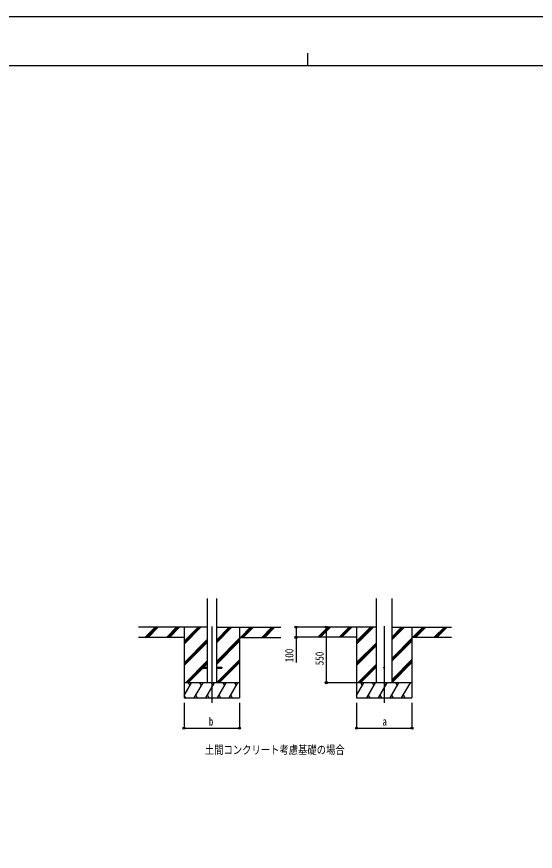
# Model space of a CAD drawing. Units: millimetres, scale not verified. Extents: x -10512 to 10512, y -7425 to 7425.
# Drawn here: x -2897 to 2246, y -847 to 7425 of the extents above; entities that cross this region are included whole.
import ezdxf
from ezdxf.enums import TextEntityAlignment as Align

# ---------------------------------------------------------------- set-up
doc = ezdxf.new("R2010")
doc.units = ezdxf.units.MM
doc.header["$LTSCALE"] = 40
for name, color, linetype in [('0-2_USER1', 3, 'Continuous'), ('0-3_YKK_12', 2, 'Continuous'), ('0-4_YKK_13', 4, 'Continuous'), ('0-5_YKK_A1', 4, 'Continuous'), ('0-6_YKK_D', 6, 'Continuous'), ('0-7_YKK_ZWAK', 7, 'Continuous')]:
    doc.layers.add(name, color=color, linetype=linetype)
doc.styles.add('ＭＳ ゴシック', font='')
doc.styles.get('ＭＳ ゴシック').set_extended_font_data('MS Gothic')

msp = doc.modelspace()

# ---------------------------------------------------------------- linework, layer by layer
at = {"layer": '0-3_YKK_12'}
for p, q in [((-962.36, 1382.63), (-962.36, 623.42)), ((747.72, 1383.63), (747.72, 624.42))]:
    msp.add_line(p, q, dxfattribs=at)
at = {"layer": '0-4_YKK_13'}
for p, q in [((-1062.36, 977.92), (-1062.36, 968.92)), ((-1062.36, 977.92), (-1007.56, 977.92)), ((-1062.36, 968.92), (-1007.56, 968.92)), ((-917.16, 977.92), (-862.36, 977.92)), ((-917.16, 968.92), (-862.36, 968.92)), ((-862.36, 977.92), (-862.36, 968.92))]:
    msp.add_line(p, q, dxfattribs=at)
msp.add_circle((747.72, 974.42), 5, dxfattribs=at)
at = {"layer": '0-5_YKK_A1'}
for p, q in [((-1007.56, 1658.77), (-1007.56, 823.42)), ((-917.16, 1658.77), (-917.16, 823.42)), ((669.97, 824.42), (669.97, 1659.77)), ((825.47, 824.42), (825.47, 1659.77)), ((-1007.56, 1373.42), (-1688.31, 1373.42)), ((-1621.62, 1274.82), (-1523.02, 1373.42)), ((-1608.88, 1273.42), (-1508.88, 1373.42)), ((-1594.74, 1273.42), (-1494.74, 1373.42)), ((-1409.49, 1274.82), (-1310.89, 1373.42)), ((-1396.75, 1273.42), (-1296.75, 1373.42)), ((-1382.61, 1273.42), (-1282.61, 1373.42)), ((-1237.36, 1373.42), (-1237.36, 673.42)), ((-1237.36, 1206.54), (-1070.47, 1373.42)), ((-1237.36, 1220.68), (-1084.62, 1373.42)), ((-1237.36, 1234.82), (-1098.76, 1373.42)), ((-917.16, 1218.37), (-762.11, 1373.42)), ((-917.16, 1232.51), (-776.25, 1373.42)), ((-917.16, 1246.66), (-790.39, 1373.42)), ((-917.16, 1373.42), (-279.15, 1373.42)), ((-687.36, 1373.42), (-687.36, 673.42)), ((-678.26, 1273.42), (-578.26, 1373.42)), ((-664.12, 1273.42), (-564.12, 1373.42)), ((-649.97, 1273.42), (-549.97, 1373.42)), ((-466.13, 1273.42), (-366.13, 1373.42)), ((-451.98, 1273.42), (-351.98, 1373.42)), ((-437.84, 1273.42), (-337.84, 1373.42)), ((669.97, 1374.42), (21.77, 1374.42)), ((88.46, 1275.82), (187.06, 1374.42)), ((101.2, 1274.42), (201.2, 1374.42)), ((115.34, 1274.42), (215.34, 1374.42)), ((300.59, 1275.82), (399.19, 1374.42)), ((313.33, 1274.42), (413.33, 1374.42)), ((327.47, 1274.42), (427.47, 1374.42)), ((472.72, 1374.42), (472.72, 674.42)), ((472.72, 1207.54), (639.6, 1374.42)), ((472.72, 1221.68), (625.46, 1374.42)), ((472.72, 1235.82), (611.32, 1374.42)), ((825.47, 1251.92), (947.97, 1374.42)), ((825.47, 1266.06), (933.83, 1374.42)), ((825.47, 1280.21), (919.69, 1374.42)), ((825.47, 1374.42), (1413.34, 1374.42)), ((1022.72, 1374.42), (1022.72, 674.42)), ((1031.82, 1274.42), (1131.82, 1374.42)), ((1045.96, 1274.42), (1145.96, 1374.42)), ((1060.1, 1274.42), (1160.1, 1374.42)), ((1243.95, 1274.42), (1343.95, 1374.42)), ((1258.09, 1274.42), (1358.09, 1374.42)), ((1272.24, 1274.42), (1372.24, 1374.42)), ((-1237.36, 1273.42), (-1688.31, 1273.42)), ((-1237.36, 1022.69), (-1007.56, 1252.49)), ((-917.16, 1034.53), (-687.36, 1264.32)), ((-917.16, 1020.38), (-687.36, 1250.18)), ((-687.36, 1273.42), (-279.15, 1273.42)), ((472.72, 1274.42), (21.77, 1274.42)), ((825.47, 1068.08), (1022.72, 1265.32)), ((825.47, 1053.93), (1022.72, 1251.18)), ((1022.72, 1274.42), (1413.34, 1274.42)), ((-1237.36, 1008.55), (-1007.56, 1238.35)), ((-1237.36, 994.41), (-1007.56, 1224.21)), ((-917.16, 1006.24), (-687.36, 1236.04)), ((472.72, 1023.69), (669.97, 1220.94)), ((472.72, 1009.55), (669.97, 1206.8)), ((472.72, 995.41), (669.97, 1192.66)), ((825.47, 1039.79), (1022.72, 1237.04)), ((-1224.5, 823.42), (-1007.56, 1040.36)), ((-1055.85, 977.92), (-1007.56, 1026.22)), ((-1041.71, 977.92), (-1007.56, 1012.08)), ((-916.13, 823.42), (-687.36, 1052.19)), ((-901.99, 823.42), (-687.36, 1038.05)), ((-887.85, 823.42), (-687.36, 1023.91)), ((485.58, 824.42), (669.97, 1008.81)), ((499.72, 824.42), (669.97, 994.67)), ((825.47, 855.95), (1022.72, 1053.19)), ((825.47, 841.8), (1022.72, 1039.05)), ((825.47, 827.66), (1022.72, 1024.91)), ((-1210.36, 823.42), (-1062.36, 971.42)), ((-1196.21, 823.42), (-1050.71, 968.92)), ((513.87, 824.42), (669.97, 980.53)), ((-687.36, 823.42), (-1237.36, 823.42)), ((-1237.36, 697.97), (-1164.93, 823.42)), ((-1179.93, 797.44), (-1194.93, 823.42)), ((-1136.06, 673.42), (-1049.46, 823.42)), ((-1064.46, 797.44), (-1079.46, 823.42)), ((-1020.59, 673.42), (-933.99, 823.42)), ((-948.99, 797.44), (-963.99, 823.42)), ((-905.12, 673.42), (-818.52, 823.42)), ((-833.52, 797.44), (-848.52, 823.42)), ((-789.65, 673.42), (-703.05, 823.42)), ((-718.05, 797.44), (-733.05, 823.42)), ((1022.72, 824.42), (472.72, 824.42)), ((472.72, 698.97), (545.15, 824.42)), ((530.15, 798.44), (515.15, 824.42)), ((574.02, 674.42), (660.62, 824.42)), ((645.62, 798.44), (630.62, 824.42)), ((689.49, 674.42), (776.09, 824.42)), ((761.09, 798.44), (746.09, 824.42)), ((804.96, 674.42), (891.56, 824.42)), ((876.56, 798.44), (861.56, 824.42)), ((920.43, 674.42), (1007.03, 824.42)), ((977.03, 824.42), (977.03, 824.42)), ((-1237.36, 673.42), (-687.36, 673.42)), ((-1236.53, 699.4), (-1221.53, 673.42)), ((-1121.06, 699.4), (-1106.06, 673.42)), ((-1005.59, 699.4), (-990.59, 673.42)), ((-890.12, 699.4), (-875.12, 673.42)), ((-774.65, 699.4), (-759.65, 673.42)), ((472.72, 674.42), (1022.72, 674.42)), ((589.02, 700.4), (604.02, 674.42)), ((704.49, 700.4), (719.49, 674.42)), ((819.96, 700.4), (834.96, 674.42)), ((935.43, 700.4), (950.43, 674.42))]:
    msp.add_line(p, q, dxfattribs=at)
at = {"layer": '0-6_YKK_D'}
for p, q in [((87.39, 1374.42), (-128.28, 1374.42)), ((246.66, 1374.42), (171.72, 1374.42)), ((172.72, 1374.42), (172.72, 824.42)), ((87.39, 1274.42), (-128.28, 1274.42)), ((471.72, 824.42), (171.72, 824.42)), ((-1237.36, 623.42), (-1237.36, 372.42)), ((-687.36, 623.42), (-687.36, 372.42)), ((472.72, 624.42), (472.72, 372.42)), ((1022.72, 624.42), (1022.72, 372.42)), ((-1237.36, 373.42), (-687.36, 373.42)), ((472.72, 373.42), (1022.72, 373.42))]:
    msp.add_line(p, q, dxfattribs=at)
msp.add_lwpolyline([(-127.28, 1374.42), (-127.28, 1274.42), (-127.28, 1025.92)], dxfattribs=at)
for centre in [(-127.28, 1374.42), (172.72, 1374.42), (-127.28, 1274.42), (172.72, 824.42), (-1237.36, 373.42), (-687.36, 373.42), (472.72, 373.42), (1022.72, 373.42)]:
    msp.add_circle(centre, 10.62, dxfattribs=at)
at = {"layer": '0-7_YKK_ZWAK'}
for p, q in [((-12.45, 7062.5), (-12.45, 6937.5)), ((9737.55, 6937.5), (-9762.45, 6937.5))]:
    msp.add_line(p, q, dxfattribs=at)
msp.add_lwpolyline([(-10512.5, -7425), (10512.5, -7425), (10512.5, 7425), (-10512.5, 7425)], close=True, dxfattribs=at)

# ---------------------------------------------------------------- texts
at = {"layer": '0-2_USER1', "style": 'ＭＳ ゴシック', "width": 0.8}
msp.add_text('土間コンクリート考慮基礎の場合', height=82.48, dxfattribs=at).set_placement((-1030.5, 92.5), align=Align.BOTTOM_LEFT)
at = {"layer": '0-6_YKK_D', "style": 'ＭＳ ゴシック', "width": 0.8}
for s, p in [('100', (-128.28, 1026.92)), ('550', (171.72, 997.42))]:
    msp.add_text(s, height=82.48, rotation=90, dxfattribs=at).set_placement(p, align=Align.BOTTOM_LEFT)
for s, p in [('b', (-992.36, 374.42)), ('a', (728.35, 374.42))]:
    msp.add_text(s, height=82.48, dxfattribs=at).set_placement(p, align=Align.BOTTOM_LEFT)

doc.saveas('drawing.dxf')
